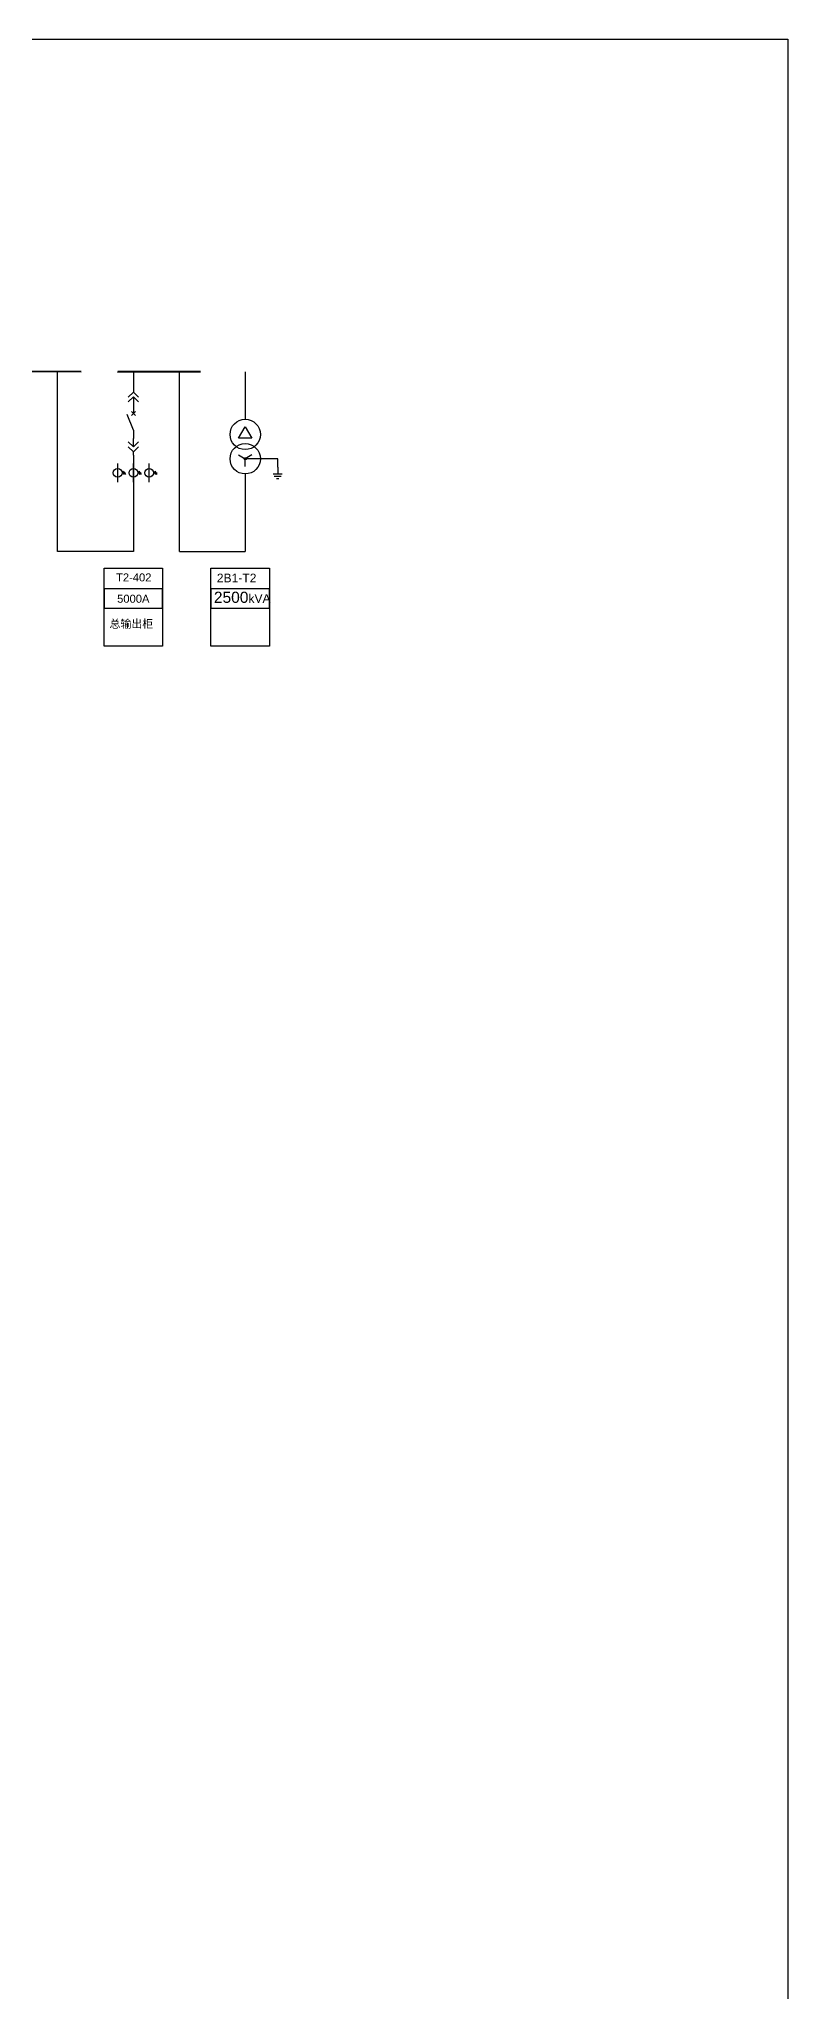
# Model space of a CAD drawing. Header units: millimetres. Extents: x -3460 to -460, y 6070 to 9130.
# Drawn here: x -1550.6 to -1483.9, y 7504 to 7677.9 of the extents above; entities that cross this region are included whole.
import ezdxf
from ezdxf.enums import TextEntityAlignment as Align

# ---------------------------------------------------------------- set-up
doc = ezdxf.new("R2010")
doc.units = ezdxf.units.MM
doc.header["$LTSCALE"] = 1000
doc.header["$MEASUREMENT"] = 0
doc.linetypes.add('CENTER', pattern=[2, 1.25, -0.25, 0.25, -0.25])
doc.linetypes.add('CONTINOUS', pattern=[0])
doc.styles.get("Standard").update_dxf_attribs({"font": 'arial.ttf'})

# ---------------------------------------------------------------- blocks, each defined once
blk = doc.blocks.new('DYDQAA05')
at = {"color": 0}
blk.add_lwpolyline([(0, 0), (0, -7)], dxfattribs=at)
blk = doc.blocks.new('DYDQAA03')
at = {"color": 0}
for points in [[(0, 0), (0, -1.5)], [(-2.12, -3.62), (0, -1.5)], [(-2.12, -5.62), (0, -3.5)], [(2.12, -3.62), (0, -1.5)], [(2.12, -5.62), (0, -3.5)], [(0, -3.5), (0, -7)]]:
    blk.add_lwpolyline(points, dxfattribs=at)
blk = doc.blocks.new('DYDQAA09')
at = {"color": 0}
blk.add_lwpolyline([(0, 0), (0, -3.5)], dxfattribs=at)
blk.add_lwpolyline([(0, 0), (0, -3.5)], dxfattribs=at)
blk.add_lwpolyline([(0, 0), (0, -3.5)], dxfattribs=at)
blk.add_lwpolyline([(0, 0), (0, -3.5)], dxfattribs=at)
blk.add_lwpolyline([(0, 0), (0, -3.5)], dxfattribs=at)
blk.add_lwpolyline([(0, 0), (0, -3.5)], dxfattribs=at)
blk.add_lwpolyline([(0, 0), (0, -3.5)], dxfattribs=at)
blk.add_lwpolyline([(0, 0), (0, -3.5)], dxfattribs=at)
blk.add_lwpolyline([(0, 0), (0, -3.5)], dxfattribs=at)
blk = doc.blocks.new('DYDQ0201')
at = {"color": 0}
for points in [[(0.86, -0.86), (-0.86, 0.86)], [(-0.86, -0.86), (0.86, 0.86)], [(0, -7), (-2.61, -0.37)]]:
    blk.add_lwpolyline(points, dxfattribs=at)
blk = doc.blocks.new('DYDQAA04')
at = {"color": 0}
for points in [[(0, -3.5), (0, 0)], [(-2.12, -1.38), (0, -3.5)], [(-2.12, -3.38), (0, -5.5)], [(2.12, -1.38), (0, -3.5)], [(2.12, -3.38), (0, -5.5)], [(0, -7), (0, -5.5)]]:
    blk.add_lwpolyline(points, dxfattribs=at)
blk = doc.blocks.new('A$C03DD39B5')
for p, q in [((417, 475), (283, 392)), ((417, 422), (283, 339)), ((350, 333), (350, 467))]:
    blk.add_line(p, q)
blk.add_lwpolyline([(700, 167), (0, 167)])
blk.add_circle((350, 167), 167)

msp = doc.modelspace()

# ---------------------------------------------------------------- linework, layer by layer
for p, q in [((-1548.98, 7632.26, 9719.87), (-1548.98, 7648.28, 9719.87)), ((-1538.12, 7632.26, 7934.49), (-1538.12, 7648.28, 9719.87)), ((-1532.26, 7648.28, 12545.41), (-1532.26, 7644.04, 7934.49)), ((-1532.85, 7642.35, 7934.49), (-1532.26, 7643.36, 7934.49)), ((-1532.85, 7642.35, 7934.49), (-1532.26, 7643.36, 7934.49)), ((-1531.68, 7642.35, 7934.49), (-1532.85, 7642.35, 7934.49)), ((-1532.26, 7643.36, 7934.49), (-1531.68, 7642.35, 7934.49)), ((-1532.85, 7640.86, 7934.49), (-1532.26, 7640.52, 7934.49)), ((-1532.27, 7640.62, 7934.49), (-1532.36, 7640.53, 7934.49)), ((-1532.23, 7640.62, 7934.49), (-1532.36, 7640.49, 7934.49)), ((-1532.21, 7640.61, 7934.49), (-1532.35, 7640.47, 7934.49)), ((-1532.3, 7640.61, 7934.49), (-1532.35, 7640.56, 7934.49)), ((-1532.19, 7640.59, 7934.49), (-1532.33, 7640.44, 7934.49)), ((-1532.18, 7640.57, 7934.49), (-1532.31, 7640.43, 7934.49)), ((-1532.16, 7640.54, 7934.49), (-1532.28, 7640.42, 7934.49)), ((-1531.68, 7640.86, 7934.49), (-1532.26, 7640.52, 7934.49)), ((-1532.16, 7640.52, 7934.49), (-1532.26, 7640.42, 7934.49)), ((-1532.26, 7639.84, 7934.49), (-1532.26, 7640.52, 7934.49)), ((-1529.37, 7640.52, 7934.49), (-1532.26, 7640.52, 7934.49)), ((-1542.22, 7640.04, 9719.87), (-1542.22, 7638.4, 9719.87)), ((-1542.22, 7638.4, 9719.87), (-1542.22, 7632.26, 9719.87)), ((-1532.26, 7639.17, 7934.49), (-1532.26, 7632.26, 7934.49)), ((-1529.78, 7639.17, 7934.49), (-1528.97, 7639.17, 7934.49)), ((-1529.68, 7638.96, 7934.49), (-1529.07, 7638.96, 7934.49)), ((-1529.48, 7638.76, 7934.49), (-1529.27, 7638.76, 7934.49)), ((-1542.22, 7632.26, 9719.87), (-1548.98, 7632.26, 9719.87)), ((-1538.12, 7632.26, 7934.49), (-1532.26, 7632.26, 7934.49))]:
    msp.add_line(p, q)
at = {"linetype": 'CENTER', "ltscale": 0.5}
msp.add_line((-1529.37, 7639.78, 7934.49), (-1529.37, 7640.52, 7934.49), dxfattribs=at)
at = {"color": 1, "lineweight": 30, "ltscale": 0.002916}
msp.add_lwpolyline([(-1830, 7677.91), (-1483.92, 7677.91), (-1483.92, 7350), (-1830, 7350)], close=True, dxfattribs=at)
at = {"color": 1, "lineweight": 40, "ltscale": 100}
for points, elevation in [([(-1546.87, 7648.28), (-1664.16, 7648.41), (-1664.16, 7648.41)], 8901.98), ([(-1536.25, 7648.28), (-1543.61, 7648.28), (-1543.61, 7648.28)], 8745.57)]:
    msp.add_lwpolyline(points, dxfattribs=dict(at, elevation=elevation))
at = {"elevation": 7934.49}
msp.add_lwpolyline([(-1529.37, 7639.78), (-1529.37, 7639.17)], dxfattribs=at)
for points, elevation in [([(-1544.82, 7630.77), (-1539.62, 7630.77), (-1539.62, 7623.82), (-1544.82, 7623.82)], 8901.93), ([(-1535.32, 7630.77), (-1530.11, 7630.77), (-1530.11, 7623.82), (-1535.32, 7623.82)], 9474.18), ([(-1544.82, 7627.22), (-1539.62, 7627.22), (-1539.62, 7628.95), (-1544.82, 7628.95)], 8901.93), ([(-1535.32, 7627.22), (-1530.11, 7627.22), (-1530.11, 7628.95), (-1535.32, 7628.95)], 9474.18)]:
    msp.add_lwpolyline(points, close=True, dxfattribs=dict(elevation=elevation))
at = {"linetype": 'CONTINOUS'}
for centre in [(-1532.26, 7642.69, 7934.49), (-1532.26, 7640.52, 7934.49)]:
    msp.add_circle(centre, 1.35, dxfattribs=at)
msp.add_circle((-1532.26, 7640.52, 7934.49), 0.101)

# ---------------------------------------------------------------- block references
at = {"xscale": 0.2128954749704126, "yscale": 0.2128954749704126, "zscale": 0.2128954749704126}
for name, p in [('DYDQAA05', (-1542.22, 7648.28, 7518.66)), ('DYDQAA03', (-1542.22, 7646.79, 7518.66)), ('DYDQ0201', (-1542.22, 7644.56, 7518.66)), ('DYDQAA09', (-1542.22, 7645.3, 7518.66)), ('DYDQAA04', (-1542.22, 7642.32, 7518.66)), ('DYDQAA09', (-1542.22, 7643.07, 7518.66)), ('DYDQAA09', (-1542.22, 7640.83, 7518.66))]:
    msp.add_blockref(name, p, dxfattribs=at)
at = {"linetype": 'Continuous', "xscale": 0.002338875, "yscale": 0.002338875, "zscale": 0.002338875, "rotation": 270}
for p in [(-1544.01, 7640.09, 9719.87), (-1542.61, 7640.09, 9719.87), (-1541.21, 7640.09, 9719.87)]:
    msp.add_blockref('A$C03DD39B5', p, dxfattribs=at)

# ---------------------------------------------------------------- texts
at = {"lineweight": 0}
for s, p in [('T2-402', (-1542.19, 7629.6, 7518.66)), ('5000A', (-1542.23, 7627.7, 7518.66)), ('总输出柜', (-1542.4, 7625.46, 7518.66))]:
    msp.add_text(s, height=0.713, dxfattribs=at).set_placement(p, align=Align.CENTER)
at = {"width": 1.1343, "attachment_point": 1}
for s, insert, char_height in [('2B1-T2\\P', (-1534.79, 7630.29, 13474.14), 0.77), ('{\\H0.9x;2500\\H0.77778x;kVA\\P', (-1535.05, 7628.68, 8185.8), 1.1)]:
    msp.add_mtext(s, dxfattribs=dict(at, insert=insert, char_height=char_height))

doc.saveas('drawing.dxf')
